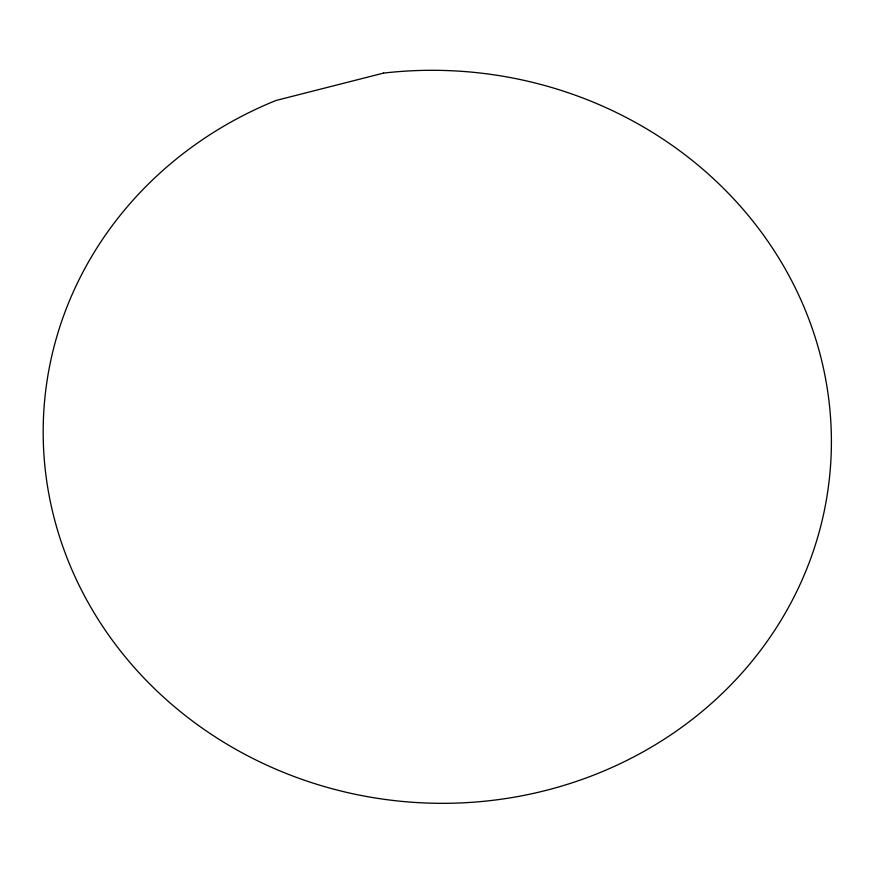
<?xml version="1.0" encoding="UTF-8"?>
<svg xmlns="http://www.w3.org/2000/svg" width="875" height="875" viewBox="0 0 875 875"><rect width="100%" height="100%" fill="white"/><g stroke="black" fill="none" stroke-linecap="round" stroke-linejoin="round"><path stroke-width="1.31" d="M383.556 73.095L275.997 100.472A394.33 366.286 5.1 0 0 177.275 709.067A394.33 366.286 5.1 0 0 814.745 546.82A394.33 366.286 5.1 0 0 383.556 73.095"/></g></svg>
